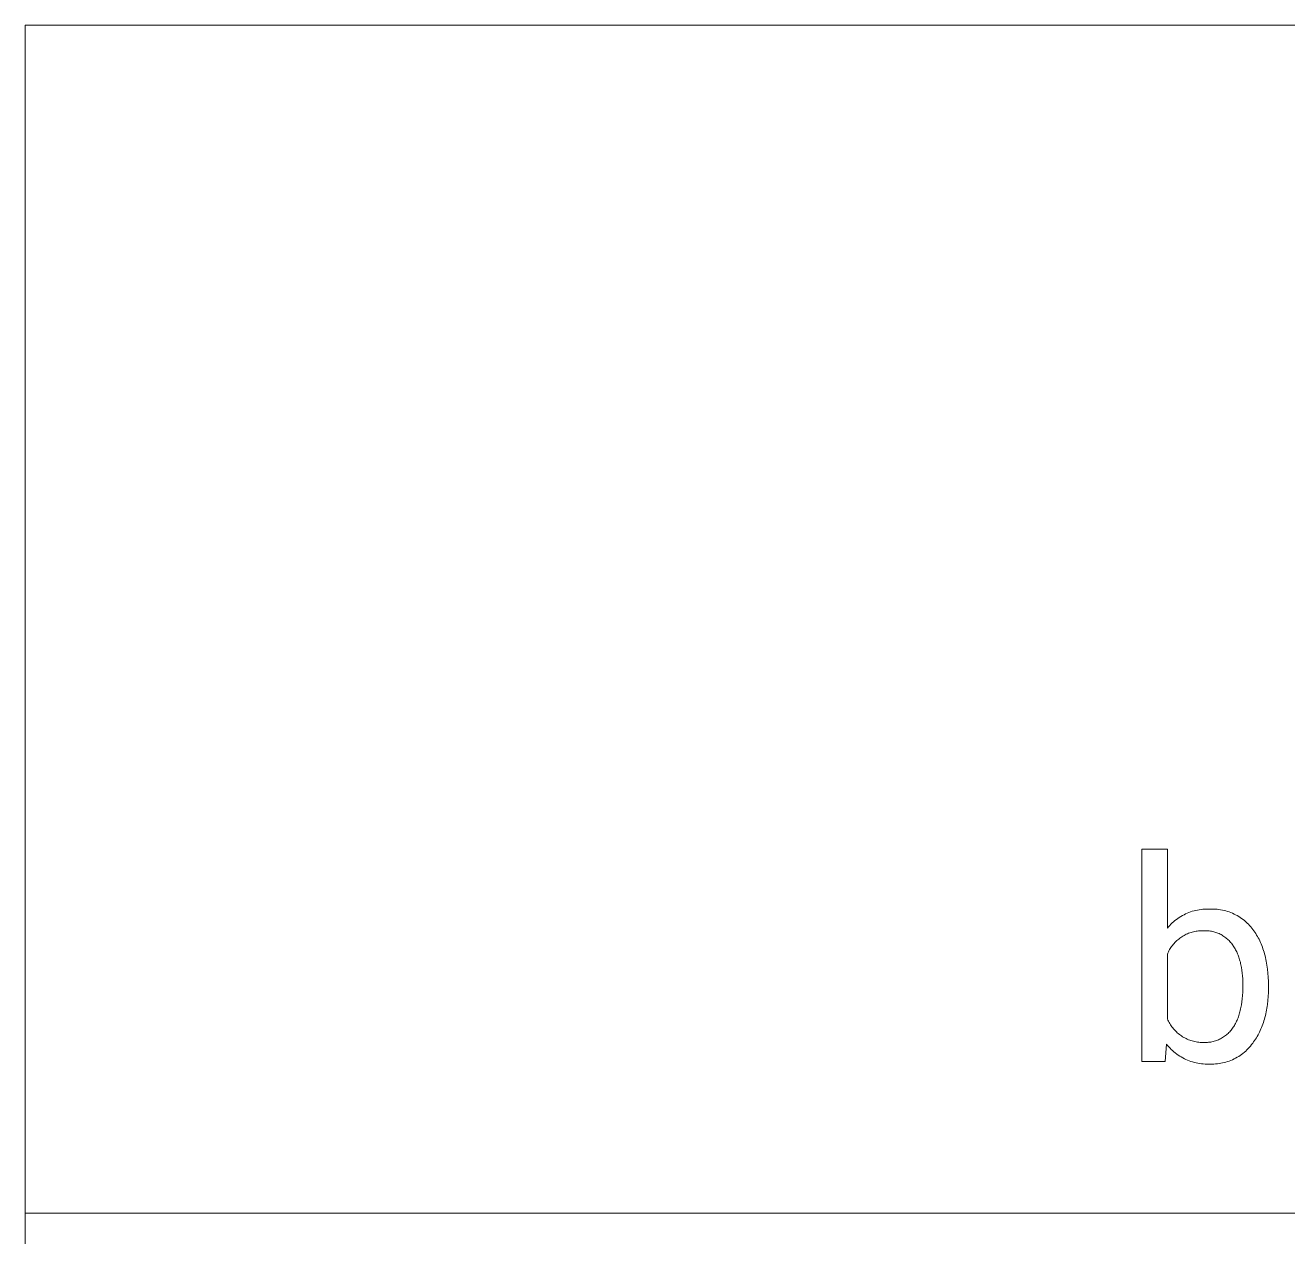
# Model space of a CAD drawing. Header units: millimetres. Extents: x 0 to 4030, y 0 to 2816.
# Drawn here: x 2507.2 to 2746.5, y 220.8 to 450.5 of the extents above; entities that cross this region are included whole.
import ezdxf

# ---------------------------------------------------------------- set-up
doc = ezdxf.new("R2010")
doc.units = ezdxf.units.MM
doc.header["$MEASUREMENT"] = 0
doc.layers.add('Domyślny', color=7, linetype='Continuous', true_color=0x000000)

msp = doc.modelspace()

# ---------------------------------------------------------------- linework, layer by layer
at = {"layer": 'Domyślny', "color": 18, "lineweight": 15, "true_color": 0x000000}
for p, q in [((4026.42, 450.53), (2507.18, 450.53)), ((2507.18, 0), (2507.18, 450.53)), ((2718.84, 254.05), (2718.84, 294.31)), ((2718.84, 294.31), (2723.7, 294.31)), ((2723.7, 294.31), (2723.7, 279.29)), ((2728.1, 282.39), (2728.42, 282.5)), ((2728.42, 282.5), (2728.75, 282.6)), ((2728.75, 282.6), (2729.08, 282.68)), ((2729.08, 282.68), (2729.42, 282.75)), ((2729.42, 282.75), (2729.75, 282.81)), ((2729.75, 282.81), (2730.09, 282.86)), ((2730.09, 282.86), (2730.43, 282.9)), ((2730.43, 282.9), (2730.77, 282.93)), ((2730.77, 282.93), (2731.11, 282.94)), ((2731.11, 282.94), (2731.45, 282.94)), ((2731.45, 282.94), (2731.79, 282.93)), ((2731.79, 282.93), (2732.12, 282.94)), ((2732.12, 282.94), (2732.46, 282.93)), ((2732.46, 282.93), (2732.79, 282.92)), ((2732.79, 282.92), (2733.13, 282.89)), ((2733.13, 282.89), (2733.46, 282.85)), ((2733.46, 282.85), (2733.79, 282.8)), ((2733.79, 282.8), (2734.12, 282.74)), ((2734.12, 282.74), (2734.45, 282.66)), ((2734.45, 282.66), (2734.77, 282.58)), ((2734.77, 282.58), (2735.09, 282.48)), ((2735.09, 282.48), (2735.41, 282.38)), ((2724.14, 279.81), (2724.38, 280.05)), ((2724.38, 280.05), (2724.62, 280.29)), ((2724.62, 280.29), (2724.88, 280.52)), ((2724.88, 280.52), (2725.14, 280.74)), ((2725.14, 280.74), (2725.41, 280.95)), ((2725.41, 280.95), (2725.68, 281.15)), ((2725.68, 281.15), (2725.96, 281.34)), ((2725.96, 281.34), (2726.25, 281.52)), ((2726.25, 281.52), (2726.55, 281.7)), ((2726.55, 281.7), (2726.85, 281.86)), ((2726.85, 281.86), (2727.15, 282.01)), ((2727.15, 282.01), (2727.46, 282.15)), ((2727.46, 282.15), (2727.78, 282.28)), ((2727.78, 282.28), (2728.1, 282.39)), ((2735.41, 282.38), (2735.73, 282.26)), ((2735.73, 282.26), (2736.04, 282.13)), ((2736.04, 282.13), (2736.34, 281.99)), ((2736.34, 281.99), (2736.64, 281.84)), ((2736.64, 281.84), (2736.93, 281.68)), ((2736.93, 281.68), (2737.22, 281.51)), ((2737.22, 281.51), (2737.51, 281.33)), ((2737.51, 281.33), (2737.78, 281.14)), ((2737.78, 281.14), (2738.05, 280.94)), ((2738.05, 280.94), (2738.31, 280.73)), ((2738.31, 280.73), (2738.57, 280.51)), ((2738.57, 280.51), (2738.81, 280.28)), ((2738.81, 280.28), (2739.05, 280.05)), ((2739.05, 280.05), (2739.28, 279.8)), ((2723.7, 279.29), (2723.92, 279.56)), ((2723.92, 279.56), (2724.14, 279.81)), ((2726.43, 277.68), (2726.23, 277.54)), ((2726.64, 277.81), (2726.43, 277.68)), ((2726.85, 277.93), (2726.64, 277.81)), ((2727.06, 278.04), (2726.85, 277.93)), ((2727.28, 278.15), (2727.06, 278.04)), ((2727.5, 278.25), (2727.28, 278.15)), ((2727.73, 278.34), (2727.5, 278.25)), ((2727.95, 278.42), (2727.73, 278.34)), ((2728.18, 278.5), (2727.95, 278.42)), ((2728.42, 278.57), (2728.18, 278.5)), ((2728.65, 278.63), (2728.42, 278.57)), ((2728.89, 278.68), (2728.65, 278.63)), ((2729.13, 278.72), (2728.89, 278.68)), ((2729.37, 278.76), (2729.13, 278.72)), ((2729.61, 278.79), (2729.37, 278.76)), ((2729.85, 278.8), (2729.61, 278.79)), ((2730.1, 278.81), (2729.85, 278.8)), ((2730.34, 278.82), (2730.1, 278.81)), ((2730.58, 278.81), (2730.34, 278.82)), ((2730.79, 278.82), (2730.58, 278.81)), ((2731.01, 278.82), (2730.79, 278.82)), ((2731.22, 278.81), (2731.01, 278.82)), ((2731.43, 278.8), (2731.22, 278.81)), ((2731.65, 278.78), (2731.43, 278.8)), ((2731.86, 278.75), (2731.65, 278.78)), ((2732.07, 278.71), (2731.86, 278.75)), ((2732.28, 278.67), (2732.07, 278.71)), ((2732.49, 278.62), (2732.28, 278.67)), ((2732.69, 278.57), (2732.49, 278.62)), ((2732.89, 278.5), (2732.69, 278.57)), ((2733.1, 278.43), (2732.89, 278.5)), ((2733.29, 278.35), (2733.1, 278.43)), ((2733.49, 278.27), (2733.29, 278.35)), ((2733.68, 278.18), (2733.49, 278.27)), ((2733.87, 278.08), (2733.68, 278.18)), ((2734.06, 277.98), (2733.87, 278.08)), ((2734.24, 277.87), (2734.06, 277.98)), ((2734.42, 277.75), (2734.24, 277.87)), ((2734.6, 277.63), (2734.42, 277.75)), ((2739.28, 279.8), (2739.51, 279.55)), ((2739.51, 279.55), (2739.72, 279.29)), ((2739.72, 279.29), (2739.92, 279.03)), ((2739.92, 279.03), (2740.1, 278.78)), ((2740.1, 278.78), (2740.28, 278.53)), ((2740.28, 278.53), (2740.45, 278.27)), ((2740.45, 278.27), (2740.61, 278.01)), ((2740.61, 278.01), (2740.77, 277.74)), ((2740.77, 277.74), (2740.92, 277.47)), ((2724.24, 275.44), (2724.12, 275.23)), ((2724.37, 275.64), (2724.24, 275.44)), ((2724.51, 275.84), (2724.37, 275.64)), ((2724.65, 276.04), (2724.51, 275.84)), ((2724.81, 276.23), (2724.65, 276.04)), ((2724.96, 276.41), (2724.81, 276.23)), ((2725.13, 276.59), (2724.96, 276.41)), ((2725.3, 276.77), (2725.13, 276.59)), ((2725.47, 276.94), (2725.3, 276.77)), ((2725.65, 277.1), (2725.47, 276.94)), ((2725.84, 277.25), (2725.65, 277.1)), ((2726.03, 277.4), (2725.84, 277.25)), ((2726.23, 277.54), (2726.03, 277.4)), ((2734.77, 277.5), (2734.6, 277.63)), ((2734.93, 277.37), (2734.77, 277.5)), ((2735.1, 277.23), (2734.93, 277.37)), ((2735.25, 277.09), (2735.1, 277.23)), ((2735.41, 276.94), (2735.25, 277.09)), ((2735.55, 276.78), (2735.41, 276.94)), ((2735.69, 276.62), (2735.55, 276.78)), ((2735.83, 276.46), (2735.69, 276.62)), ((2735.96, 276.29), (2735.83, 276.46)), ((2736.08, 276.11), (2735.96, 276.29)), ((2736.2, 275.94), (2736.08, 276.11)), ((2736.32, 275.77), (2736.2, 275.94)), ((2736.43, 275.59), (2736.32, 275.77)), ((2736.54, 275.41), (2736.43, 275.59)), ((2736.64, 275.22), (2736.54, 275.41)), ((2740.92, 277.47), (2741.07, 277.19)), ((2741.07, 277.19), (2741.21, 276.9)), ((2741.21, 276.9), (2741.34, 276.61)), ((2741.34, 276.61), (2741.47, 276.31)), ((2741.47, 276.31), (2741.59, 276.01)), ((2741.59, 276.01), (2741.71, 275.7)), ((2741.71, 275.7), (2741.82, 275.39)), ((2741.82, 275.39), (2741.93, 275.06)), ((2723.79, 274.58), (2723.7, 274.36)), ((2723.7, 274.36), (2723.7, 262.09)), ((2723.89, 274.8), (2723.79, 274.58)), ((2724, 275.02), (2723.89, 274.8)), ((2724.12, 275.23), (2724, 275.02)), ((2736.74, 275.03), (2736.64, 275.22)), ((2736.84, 274.83), (2736.74, 275.03)), ((2736.93, 274.63), (2736.84, 274.83)), ((2737.02, 274.42), (2736.93, 274.63)), ((2737.1, 274.21), (2737.02, 274.42)), ((2737.18, 274), (2737.1, 274.21)), ((2737.26, 273.78), (2737.18, 274)), ((2737.33, 273.56), (2737.26, 273.78)), ((2737.4, 273.33), (2737.33, 273.56)), ((2737.46, 273.09), (2737.4, 273.33)), ((2737.53, 272.86), (2737.46, 273.09)), ((2737.58, 272.62), (2737.53, 272.86)), ((2741.93, 275.06), (2742.03, 274.74)), ((2742.03, 274.74), (2742.12, 274.41)), ((2742.12, 274.41), (2742.21, 274.07)), ((2742.21, 274.07), (2742.29, 273.73)), ((2742.29, 273.73), (2742.37, 273.38)), ((2742.37, 273.38), (2742.44, 273.02)), ((2742.44, 273.02), (2742.5, 272.66)), ((2737.64, 272.37), (2737.58, 272.62)), ((2737.69, 272.12), (2737.64, 272.37)), ((2737.74, 271.86), (2737.69, 272.12)), ((2737.82, 271.34), (2737.74, 271.86)), ((2737.88, 270.8), (2737.82, 271.34)), ((2737.94, 270.24), (2737.88, 270.8)), ((2742.5, 272.66), (2742.56, 272.3)), ((2742.56, 272.3), (2742.67, 271.55)), ((2742.67, 271.55), (2742.75, 270.78)), ((2742.75, 270.78), (2742.8, 269.99)), ((2737.97, 269.67), (2737.94, 270.24)), ((2738, 269.07), (2737.97, 269.67)), ((2738, 268.46), (2738, 269.07)), ((2738, 267.8), (2738, 268.46)), ((2742.8, 269.99), (2742.84, 269.17)), ((2742.84, 269.17), (2742.85, 268.33)), ((2742.85, 268.33), (2742.85, 267.91)), ((2737.81, 265.34), (2737.88, 265.92)), ((2737.88, 265.92), (2737.93, 266.52)), ((2737.93, 266.52), (2737.97, 267.15)), ((2737.97, 267.15), (2738, 267.8)), ((2742.8, 266.33), (2742.74, 265.57)), ((2742.84, 267.11), (2742.8, 266.33)), ((2742.85, 267.91), (2742.84, 267.11)), ((2737.39, 263.22), (2737.46, 263.47)), ((2737.46, 263.47), (2737.52, 263.72)), ((2737.52, 263.72), (2737.58, 263.98)), ((2737.58, 263.98), (2737.63, 264.24)), ((2737.63, 264.24), (2737.73, 264.78)), ((2737.73, 264.78), (2737.81, 265.34)), ((2742.43, 263.41), (2742.36, 263.06)), ((2742.5, 263.75), (2742.43, 263.41)), ((2742.56, 264.11), (2742.5, 263.75)), ((2742.61, 264.47), (2742.56, 264.11)), ((2742.66, 264.83), (2742.61, 264.47)), ((2742.74, 265.57), (2742.66, 264.83)), ((2723.7, 262.09), (2723.8, 261.86)), ((2723.8, 261.86), (2723.91, 261.64)), ((2723.91, 261.64), (2724.03, 261.42)), ((2724.03, 261.42), (2724.15, 261.2)), ((2724.15, 261.2), (2724.28, 260.99)), ((2724.28, 260.99), (2724.42, 260.78)), ((2736.41, 260.87), (2736.51, 261.06)), ((2736.51, 261.06), (2736.62, 261.25)), ((2736.62, 261.25), (2736.72, 261.45)), ((2736.72, 261.45), (2736.82, 261.65)), ((2736.82, 261.65), (2736.91, 261.86)), ((2736.91, 261.86), (2737, 262.08)), ((2737, 262.08), (2737.09, 262.29)), ((2737.09, 262.29), (2737.17, 262.52)), ((2737.17, 262.52), (2737.24, 262.75)), ((2737.24, 262.75), (2737.32, 262.98)), ((2737.32, 262.98), (2737.39, 263.22)), ((2741.8, 261.1), (2741.68, 260.8)), ((2741.9, 261.42), (2741.8, 261.1)), ((2742.01, 261.74), (2741.9, 261.42)), ((2742.1, 262.06), (2742.01, 261.74)), ((2742.19, 262.39), (2742.1, 262.06)), ((2742.28, 262.72), (2742.19, 262.39)), ((2742.36, 263.06), (2742.28, 262.72)), ((2724.42, 260.78), (2724.57, 260.58)), ((2724.57, 260.58), (2724.72, 260.38)), ((2724.72, 260.38), (2724.88, 260.19)), ((2724.88, 260.19), (2725.05, 260)), ((2725.05, 260), (2725.22, 259.82)), ((2725.22, 259.82), (2725.4, 259.64)), ((2725.4, 259.64), (2725.58, 259.47)), ((2725.58, 259.47), (2725.77, 259.31)), ((2725.77, 259.31), (2725.97, 259.16)), ((2725.97, 259.16), (2726.17, 259.01)), ((2726.17, 259.01), (2726.38, 258.86)), ((2726.38, 258.86), (2726.59, 258.73)), ((2726.59, 258.73), (2726.8, 258.6)), ((2726.8, 258.6), (2727.02, 258.48)), ((2733.98, 258.44), (2734.17, 258.56)), ((2734.17, 258.56), (2734.36, 258.67)), ((2734.36, 258.67), (2734.54, 258.8)), ((2734.54, 258.8), (2734.71, 258.93)), ((2734.71, 258.93), (2734.88, 259.06)), ((2734.88, 259.06), (2735.05, 259.2)), ((2735.05, 259.2), (2735.21, 259.35)), ((2735.21, 259.35), (2735.36, 259.5)), ((2735.36, 259.5), (2735.51, 259.66)), ((2735.51, 259.66), (2735.66, 259.83)), ((2735.66, 259.83), (2735.8, 259.99)), ((2735.8, 259.99), (2735.93, 260.17)), ((2735.93, 260.17), (2736.06, 260.34)), ((2736.06, 260.34), (2736.18, 260.52)), ((2736.18, 260.52), (2736.29, 260.69)), ((2736.29, 260.69), (2736.41, 260.87)), ((2740.57, 258.51), (2740.4, 258.24)), ((2740.73, 258.78), (2740.57, 258.51)), ((2740.88, 259.05), (2740.73, 258.78)), ((2741.03, 259.33), (2740.88, 259.05)), ((2741.17, 259.61), (2741.03, 259.33)), ((2741.31, 259.9), (2741.17, 259.61)), ((2741.44, 260.19), (2741.31, 259.9)), ((2741.56, 260.49), (2741.44, 260.19)), ((2741.68, 260.8), (2741.56, 260.49)), ((2723.54, 257.32), (2723.29, 254.05)), ((2723.75, 257.06), (2723.54, 257.32)), ((2723.97, 256.8), (2723.75, 257.06)), ((2724.2, 256.56), (2723.97, 256.8)), ((2724.44, 256.31), (2724.2, 256.56)), ((2724.69, 256.08), (2724.44, 256.31)), ((2727.02, 258.48), (2727.24, 258.37)), ((2727.24, 258.37), (2727.47, 258.26)), ((2727.47, 258.26), (2727.7, 258.16)), ((2727.7, 258.16), (2727.94, 258.08)), ((2727.94, 258.08), (2728.17, 257.99)), ((2728.17, 257.99), (2728.41, 257.92)), ((2728.41, 257.92), (2728.65, 257.85)), ((2728.65, 257.85), (2728.9, 257.8)), ((2728.9, 257.8), (2729.14, 257.75)), ((2729.14, 257.75), (2729.39, 257.71)), ((2729.39, 257.71), (2729.64, 257.68)), ((2729.64, 257.68), (2729.89, 257.65)), ((2729.89, 257.65), (2730.13, 257.64)), ((2730.13, 257.64), (2730.38, 257.63)), ((2730.38, 257.63), (2730.63, 257.63)), ((2730.63, 257.63), (2730.85, 257.63)), ((2730.85, 257.63), (2731.07, 257.63)), ((2731.07, 257.63), (2731.29, 257.64)), ((2731.29, 257.64), (2731.51, 257.66)), ((2731.51, 257.66), (2731.72, 257.68)), ((2731.72, 257.68), (2731.94, 257.72)), ((2731.94, 257.72), (2732.15, 257.76)), ((2732.15, 257.76), (2732.37, 257.8)), ((2732.37, 257.8), (2732.58, 257.86)), ((2732.58, 257.86), (2732.79, 257.92)), ((2732.79, 257.92), (2732.99, 257.99)), ((2732.99, 257.99), (2733.2, 258.07)), ((2733.2, 258.07), (2733.4, 258.15)), ((2733.4, 258.15), (2733.6, 258.24)), ((2733.6, 258.24), (2733.79, 258.34)), ((2733.79, 258.34), (2733.98, 258.44)), ((2738.78, 256.23), (2738.54, 256)), ((2739.02, 256.46), (2738.78, 256.23)), ((2739.24, 256.71), (2739.02, 256.46)), ((2739.46, 256.96), (2739.24, 256.71)), ((2739.67, 257.22), (2739.46, 256.96)), ((2739.87, 257.49), (2739.67, 257.22)), ((2740.05, 257.73), (2739.87, 257.49)), ((2740.23, 257.99), (2740.05, 257.73)), ((2740.4, 258.24), (2740.23, 257.99)), ((2723.29, 254.05), (2718.84, 254.05)), ((2724.94, 255.86), (2724.69, 256.08)), ((2725.2, 255.64), (2724.94, 255.86)), ((2725.47, 255.44), (2725.2, 255.64)), ((2725.75, 255.24), (2725.47, 255.44)), ((2726.03, 255.05), (2725.75, 255.24)), ((2726.32, 254.88), (2726.03, 255.05)), ((2726.62, 254.71), (2726.32, 254.88)), ((2726.92, 254.55), (2726.62, 254.71)), ((2727.22, 254.41), (2726.92, 254.55)), ((2727.53, 254.27), (2727.22, 254.41)), ((2727.85, 254.15), (2727.53, 254.27)), ((2728.17, 254.03), (2727.85, 254.15)), ((2728.49, 253.93), (2728.17, 254.03)), ((2728.82, 253.84), (2728.49, 253.93)), ((2729.15, 253.76), (2728.82, 253.84)), ((2729.48, 253.69), (2729.15, 253.76)), ((2734.16, 253.74), (2733.83, 253.68)), ((2734.48, 253.82), (2734.16, 253.74)), ((2734.8, 253.9), (2734.48, 253.82)), ((2735.12, 254), (2734.8, 253.9)), ((2735.43, 254.11), (2735.12, 254)), ((2735.74, 254.23), (2735.43, 254.11)), ((2736.05, 254.37), (2735.74, 254.23)), ((2736.35, 254.51), (2736.05, 254.37)), ((2736.64, 254.66), (2736.35, 254.51)), ((2736.93, 254.82), (2736.64, 254.66)), ((2737.22, 254.99), (2736.93, 254.82)), ((2737.5, 255.18), (2737.22, 254.99)), ((2737.77, 255.37), (2737.5, 255.18)), ((2738.03, 255.57), (2737.77, 255.37)), ((2738.29, 255.78), (2738.03, 255.57)), ((2738.54, 256), (2738.29, 255.78)), ((2729.81, 253.63), (2729.48, 253.69)), ((2730.15, 253.58), (2729.81, 253.63)), ((2730.49, 253.55), (2730.15, 253.58)), ((2730.83, 253.53), (2730.49, 253.55)), ((2731.16, 253.51), (2730.83, 253.53)), ((2731.5, 253.52), (2731.16, 253.51)), ((2731.84, 253.53), (2731.5, 253.52)), ((2732.18, 253.52), (2731.84, 253.53)), ((2732.51, 253.53), (2732.18, 253.52)), ((2732.84, 253.55), (2732.51, 253.53)), ((2733.17, 253.58), (2732.84, 253.55)), ((2733.5, 253.62), (2733.17, 253.58)), ((2733.83, 253.68), (2733.5, 253.62)), ((2507.18, 225.29), (4030.23, 225.29))]:
    msp.add_line(p, q, dxfattribs=at)

doc.saveas('drawing.dxf')
